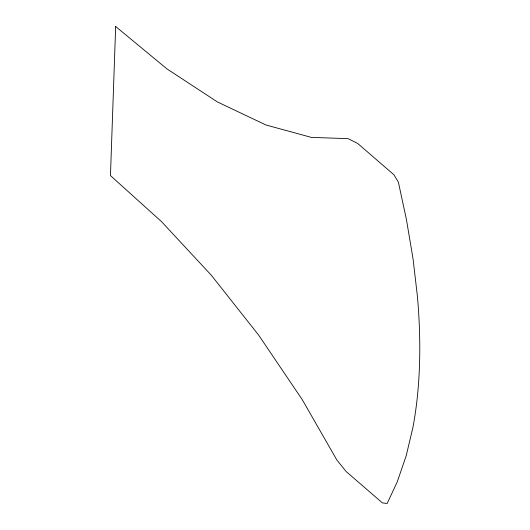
<?xml version="1.0" encoding="UTF-8"?>
<svg xmlns="http://www.w3.org/2000/svg" width="530" height="530" viewBox="0 0 530 530"><rect width="100%" height="100%" fill="white"/><g stroke="black" fill="none" stroke-linecap="round" stroke-linejoin="round"><path stroke-width="0.79" d="M115.666 26.5L110.459 175.589L161.518 221.639L211.331 275.262L258.62 335.073L302.173 399.527L336.908 460.08L346.189 471.581L382.402 502.884L387.139 503.5L397.202 481.955L406.152 455.919L412.837 427.869A822.116 362.811 55.7 0 0 417.421 296.402L413.036 258.786L406.377 219.254L398.368 182.088L393.863 174.721L357.651 143.418L348.13 138.668L311.329 137.383L265.961 124.987L217.386 101.932L166.851 68.82L115.666 26.5"/></g></svg>
